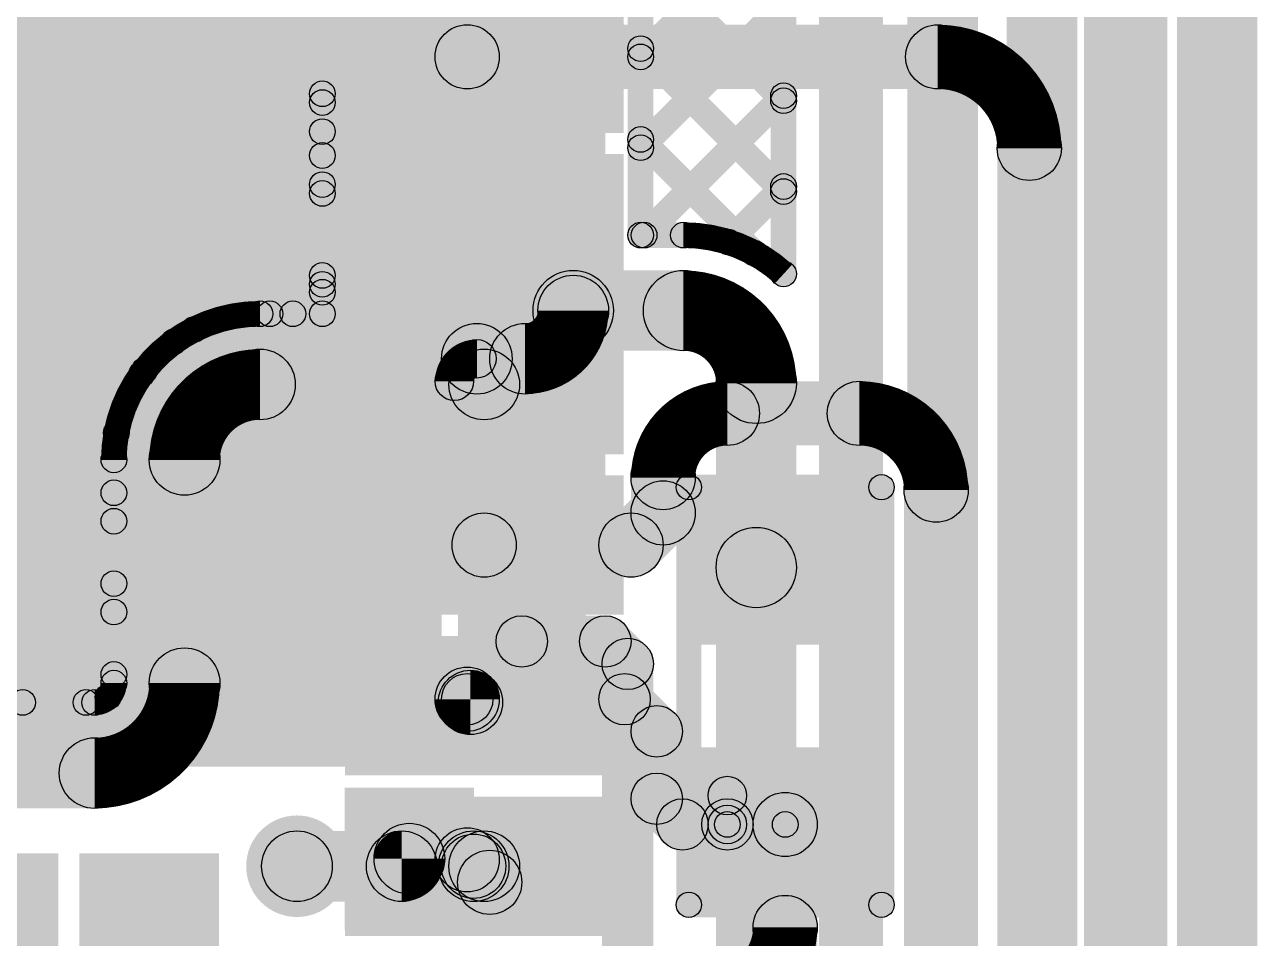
# Model space of a CAD drawing. Header units: millimetres. Extents: x -0.24 to 2.5, y 0 to 2.55.
# Drawn here: x 2.1042 to 2.488, y 1.5435 to 1.828 of the extents above; entities that cross this region are included whole.
import ezdxf

# ---------------------------------------------------------------- set-up
doc = ezdxf.new("R2010")
doc.units = ezdxf.units.MM
doc.header["$MEASUREMENT"] = 0
for name, color, linetype in [('BottomLayer', 5, 'Continuous'), ('BottomPaste', 16, 'Continuous'), ('BottomSolder', 6, 'Continuous'), ('TopLayer', 1, 'Continuous'), ('TopOverlay', 2, 'Continuous'), ('TopPaste', 8, 'Continuous'), ('TopSolder', 216, 'Continuous'), ('ViaHoleLayer', 16, 'Continuous')]:
    doc.layers.add(name, color=color, linetype=linetype)

# ---------------------------------------------------------------- blocks, each defined once
blk = doc.blocks.new('SOT_23_B_2')
at = {"layer": 'BottomLayer'}
for points in [[(-0.05354, 0.05748), (-0.02126, 0.05748), (-0.02126, 0.02126), (-0.05354, 0.02126)], [(0.02126, 0.05748), (0.05354, 0.05748), (0.05354, 0.02126), (0.02126, 0.02126)], [(-0.01614, -0.02126), (0.01614, -0.02126), (0.01614, -0.05748), (-0.01614, -0.05748)]]:
    blk.add_hatch(color=5, dxfattribs=at).paths.add_polyline_path(points)
at = {"layer": 'BottomPaste'}
for points in [[(-0.05354, 0.05748), (-0.02126, 0.05748), (-0.02126, 0.02126), (-0.05354, 0.02126)], [(0.02126, 0.05748), (0.05354, 0.05748), (0.05354, 0.02126), (0.02126, 0.02126)], [(-0.01614, -0.02126), (0.01614, -0.02126), (0.01614, -0.05748), (-0.01614, -0.05748)]]:
    blk.add_hatch(color=16, dxfattribs=at).paths.add_polyline_path(points)
at = {"layer": 'BottomSolder'}
for points in [[(-0.05754, 0.06148), (-0.01726, 0.06148), (-0.01726, 0.01726), (-0.05754, 0.01726)], [(0.01726, 0.06148), (0.05754, 0.06148), (0.05754, 0.01726), (0.01726, 0.01726)], [(-0.02014, -0.01726), (0.02014, -0.01726), (0.02014, -0.06148), (-0.02014, -0.06148)]]:
    blk.add_hatch(color=6, dxfattribs=at).paths.add_polyline_path(points)
blk = doc.blocks.new('C__0603_B_14')
at = {"layer": 'BottomLayer'}
for points in [[(-0.045, -0.0175), (-0.045, 0.0175), (-0.015, 0.0175), (-0.015, -0.0175)], [(0.015, -0.0175), (0.015, 0.0175), (0.045, 0.0175), (0.045, -0.0175)]]:
    blk.add_hatch(color=5, dxfattribs=at).paths.add_polyline_path(points)
at = {"layer": 'BottomPaste'}
for points in [[(-0.045, -0.0175), (-0.045, 0.0175), (-0.015, 0.0175), (-0.015, -0.0175)], [(0.015, -0.0175), (0.015, 0.0175), (0.045, 0.0175), (0.045, -0.0175)]]:
    blk.add_hatch(color=16, dxfattribs=at).paths.add_polyline_path(points)
at = {"layer": 'BottomSolder'}
for points in [[(-0.04736, -0.01986), (-0.04736, 0.01986), (-0.01264, 0.01986), (-0.01264, -0.01986)], [(0.01264, -0.01986), (0.01264, 0.01986), (0.04736, 0.01986), (0.04736, -0.01986)]]:
    blk.add_hatch(color=6, dxfattribs=at).paths.add_polyline_path(points)
blk = doc.blocks.new('SOT_23_B_64')
at = {"layer": 'BottomLayer'}
for points in [[(-0.05354, 0.05748), (-0.02126, 0.05748), (-0.02126, 0.02126), (-0.05354, 0.02126)], [(0.02126, 0.05748), (0.05354, 0.05748), (0.05354, 0.02126), (0.02126, 0.02126)], [(-0.01614, -0.02126), (0.01614, -0.02126), (0.01614, -0.05748), (-0.01614, -0.05748)]]:
    blk.add_hatch(color=5, dxfattribs=at).paths.add_polyline_path(points)
at = {"layer": 'BottomPaste'}
for points in [[(-0.05354, 0.05748), (-0.02126, 0.05748), (-0.02126, 0.02126), (-0.05354, 0.02126)], [(0.02126, 0.05748), (0.05354, 0.05748), (0.05354, 0.02126), (0.02126, 0.02126)], [(-0.01614, -0.02126), (0.01614, -0.02126), (0.01614, -0.05748), (-0.01614, -0.05748)]]:
    blk.add_hatch(color=16, dxfattribs=at).paths.add_polyline_path(points)
at = {"layer": 'BottomSolder'}
for points in [[(-0.05754, 0.06148), (-0.01726, 0.06148), (-0.01726, 0.01726), (-0.05754, 0.01726)], [(0.01726, 0.06148), (0.05754, 0.06148), (0.05754, 0.01726), (0.01726, 0.01726)], [(-0.02014, -0.01726), (0.02014, -0.01726), (0.02014, -0.06148), (-0.02014, -0.06148)]]:
    blk.add_hatch(color=6, dxfattribs=at).paths.add_polyline_path(points)
blk = doc.blocks.new('ESP32_WROOM_32__16MB__65')
at = {"layer": 'TopLayer'}
for points in [[(0.29528, -0.0376), (0.37402, -0.0376), (0.37402, -0.07303), (0.29528, -0.07303)], [(0.29528, -0.0876), (0.37402, -0.0876), (0.37402, -0.12303), (0.29528, -0.12303)], [(0.29528, -0.1376), (0.37402, -0.1376), (0.37402, -0.17303), (0.29528, -0.17303)], [(0.29528, -0.1876), (0.37402, -0.1876), (0.37402, -0.22303), (0.29528, -0.22303)], [(0.29528, -0.2376), (0.37402, -0.2376), (0.37402, -0.27303), (0.29528, -0.27303)], [(0.29528, -0.2876), (0.37402, -0.2876), (0.37402, -0.32303), (0.29528, -0.32303)], [(0.1626, -0.38406), (0.1626, -0.30531), (0.19803, -0.30531), (0.19803, -0.38406)], [(0.2126, -0.38406), (0.2126, -0.30531), (0.24803, -0.30531), (0.24803, -0.38406)]]:
    blk.add_hatch(color=1, dxfattribs=at).paths.add_polyline_path(points)
at = {"layer": 'TopPaste'}
for points in [[(0.29528, -0.0376), (0.37402, -0.0376), (0.37402, -0.07303), (0.29528, -0.07303)], [(0.29528, -0.0876), (0.37402, -0.0876), (0.37402, -0.12303), (0.29528, -0.12303)], [(0.29528, -0.1376), (0.37402, -0.1376), (0.37402, -0.17303), (0.29528, -0.17303)], [(0.29528, -0.1876), (0.37402, -0.1876), (0.37402, -0.22303), (0.29528, -0.22303)], [(0.29528, -0.2376), (0.37402, -0.2376), (0.37402, -0.27303), (0.29528, -0.27303)], [(0.29528, -0.2876), (0.37402, -0.2876), (0.37402, -0.32303), (0.29528, -0.32303)], [(0.1626, -0.38406), (0.1626, -0.30531), (0.19803, -0.30531), (0.19803, -0.38406)], [(0.2126, -0.38406), (0.2126, -0.30531), (0.24803, -0.30531), (0.24803, -0.38406)]]:
    blk.add_hatch(color=8, dxfattribs=at).paths.add_polyline_path(points)
at = {"layer": 'TopSolder'}
for points in [[(0.29128, -0.0336), (0.37802, -0.0336), (0.37802, -0.07703), (0.29128, -0.07703)], [(0.29128, -0.0836), (0.37802, -0.0836), (0.37802, -0.12703), (0.29128, -0.12703)], [(0.29128, -0.1336), (0.37802, -0.1336), (0.37802, -0.17703), (0.29128, -0.17703)], [(0.29128, -0.1836), (0.37802, -0.1836), (0.37802, -0.22703), (0.29128, -0.22703)], [(0.29128, -0.2336), (0.37802, -0.2336), (0.37802, -0.27703), (0.29128, -0.27703)], [(0.29128, -0.2836), (0.37802, -0.2836), (0.37802, -0.32703), (0.29128, -0.32703)], [(0.1586, -0.38806), (0.1586, -0.30131), (0.20203, -0.30131), (0.20203, -0.38806)], [(0.2086, -0.38806), (0.2086, -0.30131), (0.25203, -0.30131), (0.25203, -0.38806)]]:
    blk.add_hatch(color=216, dxfattribs=at).paths.add_polyline_path(points)
blk = doc.blocks.new('RES_0805_68')
at = {"layer": 'TopLayer'}
for points in [[(-0.06, 0.025), (-0.02, 0.025), (-0.02, -0.025), (-0.06, -0.025)], [(0.02, 0.025), (0.06, 0.025), (0.06, -0.025), (0.02, -0.025)]]:
    blk.add_hatch(color=1, dxfattribs=at).paths.add_polyline_path(points)
at = {"layer": 'TopOverlay'}
h = blk.add_hatch(color=2, dxfattribs=at)
edge = h.paths.add_edge_path()
edge.add_arc((-0.065, 0.03), 0.003937, 0, 360)
h = blk.add_hatch(color=2, dxfattribs=at)
edge = h.paths.add_edge_path()
edge.add_arc((-0.065, 0.03), 0.003937, 0, 360)
for points in [[(0.065, 0.033937), (0.065, 0.026063), (-0.065, 0.026063), (-0.065, 0.033937)], [(-0.061063, -0.03), (-0.068937, -0.03), (-0.068937, 0.03), (-0.061063, 0.03)], [(0.068937, -0.03), (0.061063, -0.03), (0.061063, 0.03), (0.068937, 0.03)], [(0.065, -0.026063), (0.065, -0.033937), (-0.065, -0.033937), (-0.065, -0.026063)]]:
    blk.add_hatch(color=2, dxfattribs=at).paths.add_polyline_path(points)
h = blk.add_hatch(color=2, dxfattribs=at)
edge = h.paths.add_edge_path()
edge.add_arc((0.065, 0.03), 0.003937, 0, 360)
h = blk.add_hatch(color=2, dxfattribs=at)
edge = h.paths.add_edge_path()
edge.add_arc((0.065, 0.03), 0.003937, 0, 360)
h = blk.add_hatch(color=2, dxfattribs=at)
edge = h.paths.add_edge_path()
edge.add_arc((-0.065, -0.03), 0.003937, 0, 360)
h = blk.add_hatch(color=2, dxfattribs=at)
edge = h.paths.add_edge_path()
edge.add_arc((-0.065, -0.03), 0.003937, 0, 360)
h = blk.add_hatch(color=2, dxfattribs=at)
edge = h.paths.add_edge_path()
edge.add_arc((0.065, -0.03), 0.003937, 0, 360)
h = blk.add_hatch(color=2, dxfattribs=at)
edge = h.paths.add_edge_path()
edge.add_arc((0.065, -0.03), 0.003937, 0, 360)
at = {"layer": 'TopPaste'}
for points in [[(-0.06, 0.025), (-0.02, 0.025), (-0.02, -0.025), (-0.06, -0.025)], [(0.02, 0.025), (0.06, 0.025), (0.06, -0.025), (0.02, -0.025)]]:
    blk.add_hatch(color=8, dxfattribs=at).paths.add_polyline_path(points)
at = {"layer": 'TopSolder'}
for points in [[(-0.064, 0.029), (-0.016, 0.029), (-0.016, -0.029), (-0.064, -0.029)], [(0.016, 0.029), (0.064, 0.029), (0.064, -0.029), (0.016, -0.029)]]:
    blk.add_hatch(color=216, dxfattribs=at).paths.add_polyline_path(points)
at = {"layer": 'TopOverlay'}
for centre in [(-0.065, 0.03), (-0.065, 0.03), (0.065, 0.03), (0.065, 0.03), (-0.065, -0.03), (-0.065, -0.03), (0.065, -0.03), (0.065, -0.03)]:
    blk.add_circle(centre, 0.003937, dxfattribs=at)
blk = doc.blocks.new('RES_0805_B_69')
at = {"layer": 'BottomLayer'}
for points in [[(-0.06, 0.025), (-0.02, 0.025), (-0.02, -0.025), (-0.06, -0.025)], [(0.02, 0.025), (0.06, 0.025), (0.06, -0.025), (0.02, -0.025)]]:
    blk.add_hatch(color=5, dxfattribs=at).paths.add_polyline_path(points)
at = {"layer": 'BottomPaste'}
for points in [[(-0.06, 0.025), (-0.02, 0.025), (-0.02, -0.025), (-0.06, -0.025)], [(0.02, 0.025), (0.06, 0.025), (0.06, -0.025), (0.02, -0.025)]]:
    blk.add_hatch(color=16, dxfattribs=at).paths.add_polyline_path(points)
at = {"layer": 'BottomSolder'}
for points in [[(-0.064, 0.029), (-0.016, 0.029), (-0.016, -0.029), (-0.064, -0.029)], [(0.016, 0.029), (0.064, 0.029), (0.064, -0.029), (0.016, -0.029)]]:
    blk.add_hatch(color=6, dxfattribs=at).paths.add_polyline_path(points)

msp = doc.modelspace()

# ---------------------------------------------------------------- hatches: boundary and pattern name
at = {"layer": 'BottomLayer'}
for points in [[(2.488, 0.483), (2.468, 0.483), (2.468, 2.146), (2.488, 2.146)], [(2.46, 0.572), (2.44, 0.572), (2.44, 2.08305), (2.46, 2.08305)], [(2.3, 1.7625), (2.292, 1.7625), (2.292, 2.074), (2.3, 2.074)], [(2.1, 1.66), (2.285, 1.66), (2.285, 2.063), (2.1, 2.063)], [(2.401, 1.20542), (2.379, 1.20542), (2.379, 2.018), (2.401, 2.018)], [(2.3715, 1.23222), (2.3515, 1.23222), (2.3515, 2.00576), (2.3715, 2.00576)], [(2.3445, 1.7504), (2.3365, 1.7504), (2.3365, 2.00247), (2.3445, 2.00247)], [(2.432, 0.5826), (2.41, 0.5826), (2.41, 1.967), (2.432, 1.967)], [(2.29883, 1.81515), (2.29317, 1.82081), (2.33767, 1.86531), (2.34333, 1.85965)], [(2.29317, 1.84601), (2.29883, 1.85167), (2.34333, 1.80717), (2.33767, 1.80151)], [(2.29883, 1.78687), (2.29317, 1.79253), (2.33767, 1.83703), (2.34333, 1.83137)], [(2.29317, 1.81773), (2.29883, 1.82339), (2.34333, 1.77889), (2.33767, 1.77323)], [(2.29991, 1.75967), (2.29426, 1.76533), (2.33767, 1.80874), (2.34333, 1.80309)], [(2.29317, 1.78944), (2.29883, 1.7951), (2.33419, 1.75974), (2.32854, 1.75408)], [(2.32606, 1.75753), (2.3204, 1.76319), (2.33767, 1.78046), (2.34333, 1.7748)], [(2.296, 1.7585), (2.296, 1.7665), (2.30934, 1.7665), (2.30934, 1.7585)], [(2.275, 1.7265), (2.275, 1.7515), (2.30934, 1.7515), (2.30934, 1.7265)], [(2.245, 1.713), (2.245, 1.735), (2.26, 1.735), (2.26, 1.713)], [(2.3445, 1.659), (2.3195, 1.659), (2.3195, 1.71634), (2.3445, 1.71634)], [(2.1, 1.597), (2.234, 1.597), (2.234, 1.661), (2.1, 1.661)], [(2.3445, 1.42772), (2.3195, 1.42772), (2.3195, 1.659), (2.3445, 1.659)], [(2.259, 1.628), (2.259, 1.644), (2.285, 1.644), (2.285, 1.628)], [(2.27934, 1.63034), (2.29066, 1.64166), (2.29766, 1.63466), (2.28634, 1.62334)], [(2.3, 1.525), (2.284, 1.525), (2.284, 1.629), (2.3, 1.629)], [(2.189, 1.555), (2.189, 1.577), (2.22163, 1.577), (2.22163, 1.555)]]:
    msp.add_hatch(color=5, dxfattribs=at).paths.add_polyline_path(points)
h = msp.add_hatch(color=5, dxfattribs=at)
edge = h.paths.add_edge_path()
edge.add_arc((2.296, 1.82056), 0.004, 0, 360)
h = msp.add_hatch(color=5, dxfattribs=at)
edge = h.paths.add_edge_path()
edge.add_arc((2.296, 1.81798), 0.004, 0, 360)
h = msp.add_hatch(color=5, dxfattribs=at)
edge = h.paths.add_edge_path()
edge.add_arc((2.3405, 1.80591), 0.004, 0, 360)
h = msp.add_hatch(color=5, dxfattribs=at)
edge = h.paths.add_edge_path()
edge.add_arc((2.3405, 1.80434), 0.004, 0, 360)
h = msp.add_hatch(color=5, dxfattribs=at)
edge = h.paths.add_edge_path()
edge.add_arc((2.296, 1.79227), 0.004, 0, 360)
h = msp.add_hatch(color=5, dxfattribs=at)
edge = h.paths.add_edge_path()
edge.add_arc((2.296, 1.7897), 0.004, 0, 360)
h = msp.add_hatch(color=5, dxfattribs=at)
edge = h.paths.add_edge_path()
edge.add_arc((2.3405, 1.77763), 0.004, 0, 360)
h = msp.add_hatch(color=5, dxfattribs=at)
edge = h.paths.add_edge_path()
edge.add_arc((2.3405, 1.77606), 0.004, 0, 360)
h = msp.add_hatch(color=5, dxfattribs=at)
edge = h.paths.add_edge_path()
edge.add_arc((2.296, 1.7625), 0.004, 0, 360)
h = msp.add_hatch(color=5, dxfattribs=at)
edge = h.paths.add_edge_path()
edge.add_arc((2.296, 1.7625), 0.004, 0, 360)
h = msp.add_hatch(color=5, dxfattribs=at)
edge = h.paths.add_edge_path()
edge.add_arc((2.29709, 1.7625), 0.004, 0, 360)
h = msp.add_hatch(color=5, dxfattribs=at)
edge = h.paths.add_edge_path()
edge.add_arc((2.30934, 1.7625), 0.004, 0, 360)
h = msp.add_hatch(color=5, dxfattribs=at)
edge = h.paths.add_edge_path()
edge.add_arc((2.30934, 1.7625), 0.004, 0, 360)
h = msp.add_hatch(color=5, dxfattribs=at)
edge = h.paths.add_edge_path()
edge.add_arc((2.32323, 1.76036), 0.004, 0, 360)
h = msp.add_hatch(color=5, dxfattribs=at)
edge = h.paths.add_edge_path()
edge.add_arc((2.33136, 1.75691), 0.004, 0, 360)
h = msp.add_hatch(color=5, dxfattribs=at)
edge = h.paths.add_edge_path()
edge.add_arc((2.3405, 1.7504), 0.004, 0, 360)
h = msp.add_hatch(color=5, dxfattribs=at)
edge = h.paths.add_edge_path()
edge.add_arc((2.3405, 1.7504), 0.004, 0, 360)
h = msp.add_hatch(color=5, dxfattribs=at)
edge = h.paths.add_edge_path()
edge.add_arc((2.275, 1.739), 0.0125, 0, 360)
h = msp.add_hatch(color=5, dxfattribs=at)
edge = h.paths.add_edge_path()
edge.add_arc((2.30934, 1.739), 0.0125, 0, 360)
h = msp.add_hatch(color=5, dxfattribs=at)
edge = h.paths.add_edge_path()
edge.add_arc((2.30934, 1.739), 0.0125, 0, 360)
h = msp.add_hatch(color=5, dxfattribs=at)
edge = h.paths.add_edge_path()
edge.add_arc((2.275, 1.739), 0.011, 0, 360)
h = msp.add_hatch(color=5, dxfattribs=at)
edge = h.paths.add_edge_path()
edge.add_arc((2.245, 1.724), 0.011, 0, 360)
h = msp.add_hatch(color=5, dxfattribs=at)
edge = h.paths.add_edge_path()
edge.add_arc((2.26, 1.724), 0.011, 0, 360)
h = msp.add_hatch(color=5, dxfattribs=at)
edge = h.paths.add_edge_path()
edge.add_arc((2.26, 1.724), 0.011, 0, 360)
h = msp.add_hatch(color=5, dxfattribs=at)
edge = h.paths.add_edge_path()
edge.add_arc((2.245, 1.724), 0.006, 0, 360)
h = msp.add_hatch(color=5, dxfattribs=at)
edge = h.paths.add_edge_path()
edge.add_arc((2.332, 1.71634), 0.0125, 0, 360)
h = msp.add_hatch(color=5, dxfattribs=at)
edge = h.paths.add_edge_path()
edge.add_arc((2.332, 1.71634), 0.0125, 0, 360)
h = msp.add_hatch(color=5, dxfattribs=at)
edge = h.paths.add_edge_path()
edge.add_arc((2.238, 1.717), 0.006, 0, 360)
h = msp.add_hatch(color=5, dxfattribs=at)
edge = h.paths.add_edge_path()
edge.add_arc((2.332, 1.659), 0.0125, 0, 360)
h = msp.add_hatch(color=5, dxfattribs=at)
edge = h.paths.add_edge_path()
edge.add_arc((2.332, 1.659), 0.0125, 0, 360)
h = msp.add_hatch(color=5, dxfattribs=at)
edge = h.paths.add_edge_path()
edge.add_arc((2.332, 1.659), 0.01181, 0, 360)
h = msp.add_hatch(color=5, dxfattribs=at)
edge = h.paths.add_edge_path()
edge.add_arc((2.259, 1.636), 0.008, 0, 360)
h = msp.add_hatch(color=5, dxfattribs=at)
edge = h.paths.add_edge_path()
edge.add_arc((2.285, 1.636), 0.008, 0, 360)
h = msp.add_hatch(color=5, dxfattribs=at)
edge = h.paths.add_edge_path()
edge.add_arc((2.285, 1.636), 0.008, 0, 360)
h = msp.add_hatch(color=5, dxfattribs=at)
edge = h.paths.add_edge_path()
edge.add_arc((2.292, 1.629), 0.008, 0, 360)
h = msp.add_hatch(color=5, dxfattribs=at)
edge = h.paths.add_edge_path()
edge.add_arc((2.292, 1.629), 0.008, 0, 360)
h = msp.add_hatch(color=5, dxfattribs=at)
edge = h.paths.add_edge_path()
edge.add_arc((2.189, 1.566), 0.01181, 0, 360)
h = msp.add_hatch(color=5, dxfattribs=at)
edge = h.paths.add_edge_path()
edge.add_arc((2.224, 1.56837), 0.011, 0, 360)
h = msp.add_hatch(color=5, dxfattribs=at)
edge = h.paths.add_edge_path()
edge.add_arc((2.189, 1.566), 0.011, 0, 360)
h = msp.add_hatch(color=5, dxfattribs=at)
edge = h.paths.add_edge_path()
edge.add_arc((2.22163, 1.566), 0.011, 0, 360)
h = msp.add_hatch(color=5, dxfattribs=at)
edge = h.paths.add_edge_path()
edge.add_arc((2.22163, 1.566), 0.011, 0, 360)
at = {"layer": 'BottomSolder'}
h = msp.add_hatch(color=6, dxfattribs=at)
edge = h.paths.add_edge_path()
edge.add_arc((2.332, 1.659), 0.01581, 0, 360)
h = msp.add_hatch(color=6, dxfattribs=at)
edge = h.paths.add_edge_path()
edge.add_arc((2.189, 1.566), 0.01581, 0, 360)
at = {"layer": 'TopLayer'}
for points in [[(1.67345, 2.21117), (1.67911, 2.21683), (2.15993, 1.73601), (2.15428, 1.73035)], [(1.70174, 2.21117), (1.7074, 2.21683), (2.1834, 1.74083), (2.17774, 1.73517)], [(1.73002, 2.21117), (1.73568, 2.21683), (2.19975, 1.75276), (2.19409, 1.7471)], [(1.75831, 2.21117), (1.76396, 2.21683), (2.19975, 1.78104), (2.19409, 1.77539)], [(1.78659, 2.21117), (1.79225, 2.21683), (2.19975, 1.80933), (2.19409, 1.80367)], [(1.69217, 2.16417), (1.69783, 2.16983), (2.1444, 1.72326), (2.13874, 1.7176)], [(2.483, 0.52527), (2.463, 0.52527), (2.463, 2.14068), (2.483, 2.14068)], [(1.73398, 2.09407), (1.73964, 2.09973), (2.13561, 1.70376), (2.12996, 1.6981)], [(1.73217, 2.0676), (1.73783, 2.07326), (2.13483, 1.67626), (2.12917, 1.6706)], [(1.73217, 2.03932), (1.73783, 2.04497), (2.13483, 1.64797), (2.12917, 1.64232)], [(1.73217, 2.01103), (1.73783, 2.01669), (2.133, 1.62152), (2.12734, 1.61586)], [(1.73217, 1.98275), (1.73783, 1.98841), (2.10641, 1.61983), (2.10075, 1.61417)], [(1.85985, 1.57417), (1.8542, 1.57983), (2.21448, 1.94011), (2.22014, 1.93445)], [(1.88814, 1.57417), (1.88248, 1.57983), (2.19409, 1.89144), (2.19975, 1.88578)], [(1.95502, 1.61276), (1.94936, 1.61842), (2.19409, 1.86315), (2.19975, 1.8575)], [(2.454, 0.556), (2.434, 0.556), (2.434, 1.842), (2.454, 1.842)], [(1.98471, 1.61417), (1.97905, 1.61983), (2.19409, 1.83487), (2.19975, 1.82921)], [(2.20092, 1.79472), (2.19292, 1.79472), (2.19292, 1.83728), (2.20092, 1.83728)], [(2.242, 1.808), (2.242, 1.828), (2.38851, 1.828), (2.38851, 1.808)], [(2.01299, 1.61417), (2.00734, 1.61983), (2.19409, 1.80659), (2.19975, 1.80093)], [(2.20092, 1.78728), (2.19292, 1.78728), (2.19292, 1.79472), (2.20092, 1.79472)], [(2.20092, 1.78728), (2.19292, 1.78728), (2.19292, 1.79472), (2.20092, 1.79472)], [(2.427, 0.73218), (2.407, 0.73218), (2.407, 1.78951), (2.427, 1.78951)], [(2.20092, 1.74472), (2.19292, 1.74472), (2.19292, 1.78728), (2.20092, 1.78728)], [(2.15362, 1.72652), (2.14797, 1.73218), (2.19409, 1.7783), (2.19975, 1.77264)], [(2.19056, 1.73517), (2.1849, 1.74083), (2.19409, 1.75002), (2.19975, 1.74436)], [(2.20092, 1.738), (2.19292, 1.738), (2.19292, 1.74472), (2.20092, 1.74472)], [(2.20092, 1.738), (2.19292, 1.738), (2.19292, 1.74472), (2.20092, 1.74472)], [(2.17748, 1.734), (2.17748, 1.742), (2.19692, 1.742), (2.19692, 1.734)], [(2.17748, 1.705), (2.17748, 1.727), (2.24729, 1.727), (2.24729, 1.705)], [(2.04128, 1.61417), (2.03562, 1.61983), (2.13782, 1.72203), (2.14348, 1.71638)], [(2.323, 1.697), (2.323, 1.717), (2.3641, 1.717), (2.3641, 1.697)], [(2.136, 1.623), (2.128, 1.623), (2.128, 1.69252), (2.136, 1.69252)], [(2.165, 1.623), (2.143, 1.623), (2.143, 1.69252), (2.165, 1.69252)], [(2.06956, 1.61417), (2.0639, 1.61983), (2.12917, 1.6851), (2.13483, 1.67944)], [(2.313, 1.676), (2.293, 1.676), (2.293, 1.687), (2.313, 1.687)], [(2.30007, 1.65893), (2.28593, 1.67307), (2.29593, 1.68307), (2.31007, 1.66893)], [(2.398, 0.769), (2.378, 0.769), (2.378, 1.6831), (2.398, 1.6831)], [(2.24729, 1.656), (2.24729, 1.676), (2.293, 1.676), (2.293, 1.656)], [(2.09785, 1.61417), (2.09219, 1.61983), (2.12917, 1.65681), (2.13483, 1.65115)], [(2.12613, 1.61417), (2.12047, 1.61983), (2.12917, 1.62853), (2.13483, 1.62287)], [(2.242, 1.61), (2.242, 1.626), (2.291, 1.626), (2.291, 1.61)], [(2.28534, 1.61234), (2.29666, 1.62366), (2.30666, 1.61366), (2.29534, 1.60234)], [(1.96803, 1.613), (1.96803, 1.621), (2.126, 1.621), (2.126, 1.613)], [(1.962, 1.584), (1.962, 1.606), (2.126, 1.606), (2.126, 1.584)], [(2.309, 1.587), (2.293, 1.587), (2.293, 1.608), (2.309, 1.608)], [(2.29534, 1.58134), (2.30666, 1.59266), (2.31466, 1.58466), (2.30334, 1.57334)], [(2.309, 1.571), (2.309, 1.587), (2.323, 1.587), (2.323, 1.571)], [(2.329, 1.579), (2.317, 1.579), (2.317, 1.588), (2.329, 1.588)], [(2.323, 1.575), (2.323, 1.583), (2.341, 1.583), (2.341, 1.575)], [(2.351, 1.54694), (2.331, 1.54694), (2.331, 1.579), (2.351, 1.579)], [(2.189, 1.555), (2.189, 1.577), (2.244, 1.577), (2.244, 1.555)], [(2.23493, 1.56093), (2.24907, 1.57507), (2.25107, 1.57307), (2.23693, 1.55893)], [(2.244, 1.555), (2.244, 1.577), (2.24729, 1.577), (2.24729, 1.555)], [(2.23693, 1.55893), (2.25107, 1.57307), (2.25607, 1.56807), (2.24193, 1.55393)], [(2.351, 1.479), (2.331, 1.479), (2.331, 1.54694), (2.351, 1.54694)]]:
    msp.add_hatch(color=1, dxfattribs=at).paths.add_polyline_path(points)
h = msp.add_hatch(color=1, dxfattribs=at)
edge = h.paths.add_edge_path()
edge.add_arc((2.242, 1.818), 0.01, 0, 360)
h = msp.add_hatch(color=1, dxfattribs=at)
edge = h.paths.add_edge_path()
edge.add_arc((2.38851, 1.818), 0.01, 0, 360)
h = msp.add_hatch(color=1, dxfattribs=at)
edge = h.paths.add_edge_path()
edge.add_arc((2.38851, 1.818), 0.01, 0, 360)
h = msp.add_hatch(color=1, dxfattribs=at)
edge = h.paths.add_edge_path()
edge.add_arc((2.19692, 1.8065), 0.004, 0, 360)
h = msp.add_hatch(color=1, dxfattribs=at)
edge = h.paths.add_edge_path()
edge.add_arc((2.19692, 1.80376), 0.004, 0, 360)
h = msp.add_hatch(color=1, dxfattribs=at)
edge = h.paths.add_edge_path()
edge.add_arc((2.19692, 1.79472), 0.004, 0, 360)
h = msp.add_hatch(color=1, dxfattribs=at)
edge = h.paths.add_edge_path()
edge.add_arc((2.19692, 1.79472), 0.004, 0, 360)
h = msp.add_hatch(color=1, dxfattribs=at)
edge = h.paths.add_edge_path()
edge.add_arc((2.19692, 1.79472), 0.004, 0, 360)
h = msp.add_hatch(color=1, dxfattribs=at)
edge = h.paths.add_edge_path()
edge.add_arc((2.417, 1.78951), 0.01, 0, 360)
h = msp.add_hatch(color=1, dxfattribs=at)
edge = h.paths.add_edge_path()
edge.add_arc((2.417, 1.78951), 0.01, 0, 360)
h = msp.add_hatch(color=1, dxfattribs=at)
edge = h.paths.add_edge_path()
edge.add_arc((2.19692, 1.78728), 0.004, 0, 360)
h = msp.add_hatch(color=1, dxfattribs=at)
edge = h.paths.add_edge_path()
edge.add_arc((2.19692, 1.78728), 0.004, 0, 360)
h = msp.add_hatch(color=1, dxfattribs=at)
edge = h.paths.add_edge_path()
edge.add_arc((2.19692, 1.78728), 0.004, 0, 360)
h = msp.add_hatch(color=1, dxfattribs=at)
edge = h.paths.add_edge_path()
edge.add_arc((2.19692, 1.77821), 0.004, 0, 360)
h = msp.add_hatch(color=1, dxfattribs=at)
edge = h.paths.add_edge_path()
edge.add_arc((2.19692, 1.77547), 0.004, 0, 360)
h = msp.add_hatch(color=1, dxfattribs=at)
edge = h.paths.add_edge_path()
edge.add_arc((2.19692, 1.74993), 0.004, 0, 360)
h = msp.add_hatch(color=1, dxfattribs=at)
edge = h.paths.add_edge_path()
edge.add_arc((2.19692, 1.74719), 0.004, 0, 360)
h = msp.add_hatch(color=1, dxfattribs=at)
edge = h.paths.add_edge_path()
edge.add_arc((2.19692, 1.74472), 0.004, 0, 360)
h = msp.add_hatch(color=1, dxfattribs=at)
edge = h.paths.add_edge_path()
edge.add_arc((2.19692, 1.74472), 0.004, 0, 360)
h = msp.add_hatch(color=1, dxfattribs=at)
edge = h.paths.add_edge_path()
edge.add_arc((2.19692, 1.74472), 0.004, 0, 360)
h = msp.add_hatch(color=1, dxfattribs=at)
edge = h.paths.add_edge_path()
edge.add_arc((2.17748, 1.738), 0.004, 0, 360)
h = msp.add_hatch(color=1, dxfattribs=at)
edge = h.paths.add_edge_path()
edge.add_arc((2.17748, 1.738), 0.004, 0, 360)
h = msp.add_hatch(color=1, dxfattribs=at)
edge = h.paths.add_edge_path()
edge.add_arc((2.18057, 1.738), 0.004, 0, 360)
h = msp.add_hatch(color=1, dxfattribs=at)
edge = h.paths.add_edge_path()
edge.add_arc((2.18773, 1.738), 0.004, 0, 360)
h = msp.add_hatch(color=1, dxfattribs=at)
edge = h.paths.add_edge_path()
edge.add_arc((2.19692, 1.738), 0.004, 0, 360)
h = msp.add_hatch(color=1, dxfattribs=at)
edge = h.paths.add_edge_path()
edge.add_arc((2.19692, 1.738), 0.004, 0, 360)
h = msp.add_hatch(color=1, dxfattribs=at)
edge = h.paths.add_edge_path()
edge.add_arc((2.19692, 1.738), 0.004, 0, 360)
h = msp.add_hatch(color=1, dxfattribs=at)
edge = h.paths.add_edge_path()
edge.add_arc((2.1571, 1.73318), 0.004, 0, 360)
h = msp.add_hatch(color=1, dxfattribs=at)
edge = h.paths.add_edge_path()
edge.add_arc((2.15079, 1.72935), 0.004, 0, 360)
h = msp.add_hatch(color=1, dxfattribs=at)
edge = h.paths.add_edge_path()
edge.add_arc((2.14065, 1.71921), 0.004, 0, 360)
h = msp.add_hatch(color=1, dxfattribs=at)
edge = h.paths.add_edge_path()
edge.add_arc((2.14157, 1.72043), 0.004, 0, 360)
h = msp.add_hatch(color=1, dxfattribs=at)
edge = h.paths.add_edge_path()
edge.add_arc((2.17748, 1.716), 0.011, 0, 360)
h = msp.add_hatch(color=1, dxfattribs=at)
edge = h.paths.add_edge_path()
edge.add_arc((2.17748, 1.716), 0.011, 0, 360)
h = msp.add_hatch(color=1, dxfattribs=at)
edge = h.paths.add_edge_path()
edge.add_arc((2.24729, 1.716), 0.011, 0, 360)
h = msp.add_hatch(color=1, dxfattribs=at)
edge = h.paths.add_edge_path()
edge.add_arc((2.323, 1.707), 0.01, 0, 360)
h = msp.add_hatch(color=1, dxfattribs=at)
edge = h.paths.add_edge_path()
edge.add_arc((2.323, 1.707), 0.01, 0, 360)
h = msp.add_hatch(color=1, dxfattribs=at)
edge = h.paths.add_edge_path()
edge.add_arc((2.3641, 1.707), 0.01, 0, 360)
h = msp.add_hatch(color=1, dxfattribs=at)
edge = h.paths.add_edge_path()
edge.add_arc((2.3641, 1.707), 0.01, 0, 360)
h = msp.add_hatch(color=1, dxfattribs=at)
edge = h.paths.add_edge_path()
edge.add_arc((2.13278, 1.70093), 0.004, 0, 360)
h = msp.add_hatch(color=1, dxfattribs=at)
edge = h.paths.add_edge_path()
edge.add_arc((2.154, 1.69252), 0.011, 0, 360)
h = msp.add_hatch(color=1, dxfattribs=at)
edge = h.paths.add_edge_path()
edge.add_arc((2.154, 1.69252), 0.011, 0, 360)
h = msp.add_hatch(color=1, dxfattribs=at)
edge = h.paths.add_edge_path()
edge.add_arc((2.132, 1.69252), 0.004, 0, 360)
h = msp.add_hatch(color=1, dxfattribs=at)
edge = h.paths.add_edge_path()
edge.add_arc((2.132, 1.69252), 0.004, 0, 360)
h = msp.add_hatch(color=1, dxfattribs=at)
edge = h.paths.add_edge_path()
edge.add_arc((2.303, 1.687), 0.01, 0, 360)
h = msp.add_hatch(color=1, dxfattribs=at)
edge = h.paths.add_edge_path()
edge.add_arc((2.303, 1.687), 0.01, 0, 360)
h = msp.add_hatch(color=1, dxfattribs=at)
edge = h.paths.add_edge_path()
edge.add_arc((2.388, 1.6831), 0.01, 0, 360)
h = msp.add_hatch(color=1, dxfattribs=at)
edge = h.paths.add_edge_path()
edge.add_arc((2.388, 1.6831), 0.01, 0, 360)
h = msp.add_hatch(color=1, dxfattribs=at)
edge = h.paths.add_edge_path()
edge.add_arc((2.132, 1.68227), 0.004, 0, 360)
h = msp.add_hatch(color=1, dxfattribs=at)
edge = h.paths.add_edge_path()
edge.add_arc((2.303, 1.676), 0.01, 0, 360)
h = msp.add_hatch(color=1, dxfattribs=at)
edge = h.paths.add_edge_path()
edge.add_arc((2.303, 1.676), 0.01, 0, 360)
h = msp.add_hatch(color=1, dxfattribs=at)
edge = h.paths.add_edge_path()
edge.add_arc((2.132, 1.67343), 0.004, 0, 360)
h = msp.add_hatch(color=1, dxfattribs=at)
edge = h.paths.add_edge_path()
edge.add_arc((2.24729, 1.666), 0.01, 0, 360)
h = msp.add_hatch(color=1, dxfattribs=at)
edge = h.paths.add_edge_path()
edge.add_arc((2.293, 1.666), 0.01, 0, 360)
h = msp.add_hatch(color=1, dxfattribs=at)
edge = h.paths.add_edge_path()
edge.add_arc((2.293, 1.666), 0.01, 0, 360)
h = msp.add_hatch(color=1, dxfattribs=at)
edge = h.paths.add_edge_path()
edge.add_arc((2.332, 1.659), 0.01181, 0, 360)
h = msp.add_hatch(color=1, dxfattribs=at)
edge = h.paths.add_edge_path()
edge.add_arc((2.132, 1.65398), 0.004, 0, 360)
h = msp.add_hatch(color=1, dxfattribs=at)
edge = h.paths.add_edge_path()
edge.add_arc((2.132, 1.64515), 0.004, 0, 360)
h = msp.add_hatch(color=1, dxfattribs=at)
edge = h.paths.add_edge_path()
edge.add_arc((2.154, 1.623), 0.011, 0, 360)
h = msp.add_hatch(color=1, dxfattribs=at)
edge = h.paths.add_edge_path()
edge.add_arc((2.154, 1.623), 0.011, 0, 360)
h = msp.add_hatch(color=1, dxfattribs=at)
edge = h.paths.add_edge_path()
edge.add_arc((2.132, 1.6257), 0.004, 0, 360)
h = msp.add_hatch(color=1, dxfattribs=at)
edge = h.paths.add_edge_path()
edge.add_arc((2.242, 1.618), 0.01, 0, 360)
h = msp.add_hatch(color=1, dxfattribs=at)
edge = h.paths.add_edge_path()
edge.add_arc((2.132, 1.623), 0.004, 0, 360)
h = msp.add_hatch(color=1, dxfattribs=at)
edge = h.paths.add_edge_path()
edge.add_arc((2.132, 1.623), 0.004, 0, 360)
h = msp.add_hatch(color=1, dxfattribs=at)
edge = h.paths.add_edge_path()
edge.add_arc((2.243, 1.617), 0.01, 0, 360)
h = msp.add_hatch(color=1, dxfattribs=at)
edge = h.paths.add_edge_path()
edge.add_arc((2.242, 1.618), 0.008, 0, 360)
h = msp.add_hatch(color=1, dxfattribs=at)
edge = h.paths.add_edge_path()
edge.add_arc((2.291, 1.618), 0.008, 0, 360)
h = msp.add_hatch(color=1, dxfattribs=at)
edge = h.paths.add_edge_path()
edge.add_arc((2.291, 1.618), 0.008, 0, 360)
h = msp.add_hatch(color=1, dxfattribs=at)
edge = h.paths.add_edge_path()
edge.add_arc((2.10358, 1.617), 0.004, 0, 360)
h = msp.add_hatch(color=1, dxfattribs=at)
edge = h.paths.add_edge_path()
edge.add_arc((2.1233, 1.617), 0.004, 0, 360)
h = msp.add_hatch(color=1, dxfattribs=at)
edge = h.paths.add_edge_path()
edge.add_arc((2.126, 1.617), 0.004, 0, 360)
h = msp.add_hatch(color=1, dxfattribs=at)
edge = h.paths.add_edge_path()
edge.add_arc((2.126, 1.617), 0.004, 0, 360)
h = msp.add_hatch(color=1, dxfattribs=at)
edge = h.paths.add_edge_path()
edge.add_arc((2.13017, 1.61869), 0.004, 0, 360)
h = msp.add_hatch(color=1, dxfattribs=at)
edge = h.paths.add_edge_path()
edge.add_arc((2.301, 1.608), 0.008, 0, 360)
h = msp.add_hatch(color=1, dxfattribs=at)
edge = h.paths.add_edge_path()
edge.add_arc((2.301, 1.608), 0.008, 0, 360)
h = msp.add_hatch(color=1, dxfattribs=at)
edge = h.paths.add_edge_path()
edge.add_arc((2.126, 1.595), 0.011, 0, 360)
h = msp.add_hatch(color=1, dxfattribs=at)
edge = h.paths.add_edge_path()
edge.add_arc((2.126, 1.595), 0.011, 0, 360)
h = msp.add_hatch(color=1, dxfattribs=at)
edge = h.paths.add_edge_path()
edge.add_arc((2.301, 1.587), 0.008, 0, 360)
h = msp.add_hatch(color=1, dxfattribs=at)
edge = h.paths.add_edge_path()
edge.add_arc((2.301, 1.587), 0.008, 0, 360)
h = msp.add_hatch(color=1, dxfattribs=at)
edge = h.paths.add_edge_path()
edge.add_arc((2.323, 1.588), 0.006, 0, 360)
h = msp.add_hatch(color=1, dxfattribs=at)
edge = h.paths.add_edge_path()
edge.add_arc((2.341, 1.579), 0.01, 0, 360)
h = msp.add_hatch(color=1, dxfattribs=at)
edge = h.paths.add_edge_path()
edge.add_arc((2.309, 1.579), 0.008, 0, 360)
h = msp.add_hatch(color=1, dxfattribs=at)
edge = h.paths.add_edge_path()
edge.add_arc((2.309, 1.579), 0.008, 0, 360)
h = msp.add_hatch(color=1, dxfattribs=at)
edge = h.paths.add_edge_path()
edge.add_arc((2.323, 1.579), 0.008, 0, 360)
h = msp.add_hatch(color=1, dxfattribs=at)
edge = h.paths.add_edge_path()
edge.add_arc((2.323, 1.579), 0.006, 0, 360)
h = msp.add_hatch(color=1, dxfattribs=at)
edge = h.paths.add_edge_path()
edge.add_arc((2.323, 1.579), 0.004, 0, 360)
h = msp.add_hatch(color=1, dxfattribs=at)
edge = h.paths.add_edge_path()
edge.add_arc((2.341, 1.579), 0.004, 0, 360)
h = msp.add_hatch(color=1, dxfattribs=at)
edge = h.paths.add_edge_path()
edge.add_arc((2.189, 1.566), 0.01181, 0, 360)
h = msp.add_hatch(color=1, dxfattribs=at)
edge = h.paths.add_edge_path()
edge.add_arc((2.242, 1.568), 0.01, 0, 360)
h = msp.add_hatch(color=1, dxfattribs=at)
edge = h.paths.add_edge_path()
edge.add_arc((2.189, 1.566), 0.011, 0, 360)
h = msp.add_hatch(color=1, dxfattribs=at)
edge = h.paths.add_edge_path()
edge.add_arc((2.244, 1.566), 0.011, 0, 360)
h = msp.add_hatch(color=1, dxfattribs=at)
edge = h.paths.add_edge_path()
edge.add_arc((2.244, 1.566), 0.011, 0, 360)
h = msp.add_hatch(color=1, dxfattribs=at)
edge = h.paths.add_edge_path()
edge.add_arc((2.244, 1.566), 0.01, 0, 360)
h = msp.add_hatch(color=1, dxfattribs=at)
edge = h.paths.add_edge_path()
edge.add_arc((2.244, 1.566), 0.01, 0, 360)
h = msp.add_hatch(color=1, dxfattribs=at)
edge = h.paths.add_edge_path()
edge.add_arc((2.24729, 1.566), 0.011, 0, 360)
h = msp.add_hatch(color=1, dxfattribs=at)
edge = h.paths.add_edge_path()
edge.add_arc((2.249, 1.561), 0.01, 0, 360)
h = msp.add_hatch(color=1, dxfattribs=at)
edge = h.paths.add_edge_path()
edge.add_arc((2.341, 1.54694), 0.01, 0, 360)
h = msp.add_hatch(color=1, dxfattribs=at)
edge = h.paths.add_edge_path()
edge.add_arc((2.341, 1.54694), 0.01, 0, 360)
h = msp.add_hatch(color=1, dxfattribs=at)
edge = h.paths.add_edge_path()
edge.add_arc((2.341, 1.54694), 0.01, 0, 360)
at = {"layer": 'TopSolder'}
h = msp.add_hatch(color=216, dxfattribs=at)
edge = h.paths.add_edge_path()
edge.add_arc((2.332, 1.659), 0.01581, 0, 360)
h = msp.add_hatch(color=216, dxfattribs=at)
edge = h.paths.add_edge_path()
edge.add_arc((2.189, 1.566), 0.01581, 0, 360)
at = {"layer": 'ViaHoleLayer'}
h = msp.add_hatch(color=16, dxfattribs=at)
edge = h.paths.add_edge_path()
edge.add_arc((2.332, 1.659), 0.00787, 0, 360)
h = msp.add_hatch(color=16, dxfattribs=at)
edge = h.paths.add_edge_path()
edge.add_arc((2.189, 1.566), 0.00787, 0, 360)

# ---------------------------------------------------------------- linework, layer by layer
at = {"layer": 'BottomLayer'}
for points, const_width in [([(2.30934, 1.7625, -0.187397), (2.3405, 1.7504)], 0.008), ([(2.30934, 1.739, -0.414214), (2.332, 1.71634)], 0.025), ([(2.275, 1.739, -0.414214), (2.26, 1.724)], 0.022), ([(2.238, 1.717, -0.414214), (2.245, 1.724)], 0.012), ([(2.224, 1.56837, -0.414214), (2.22163, 1.566)], 0.022)]:
    msp.add_lwpolyline(points, format="xyb", dxfattribs=dict(at, const_width=const_width))
for centre, radius in [((2.296, 1.82056), 0.004), ((2.296, 1.81798), 0.004), ((2.3405, 1.80591), 0.004), ((2.3405, 1.80434), 0.004), ((2.296, 1.79227), 0.004), ((2.296, 1.7897), 0.004), ((2.3405, 1.77763), 0.004), ((2.3405, 1.77606), 0.004), ((2.296, 1.7625), 0.004), ((2.296, 1.7625), 0.004), ((2.29709, 1.7625), 0.004), ((2.30934, 1.7625), 0.004), ((2.30934, 1.7625), 0.004), ((2.32323, 1.76036), 0.004), ((2.33136, 1.75691), 0.004), ((2.3405, 1.7504), 0.004), ((2.3405, 1.7504), 0.004), ((2.275, 1.739), 0.0125), ((2.30934, 1.739), 0.0125), ((2.30934, 1.739), 0.0125), ((2.275, 1.739), 0.011), ((2.245, 1.724), 0.011), ((2.26, 1.724), 0.011), ((2.26, 1.724), 0.011), ((2.245, 1.724), 0.006), ((2.332, 1.71634), 0.0125), ((2.332, 1.71634), 0.0125), ((2.238, 1.717), 0.006), ((2.332, 1.659), 0.0125), ((2.332, 1.659), 0.0125), ((2.259, 1.636), 0.008), ((2.285, 1.636), 0.008), ((2.285, 1.636), 0.008), ((2.292, 1.629), 0.008), ((2.292, 1.629), 0.008), ((2.224, 1.56837), 0.011), ((2.189, 1.566), 0.011), ((2.22163, 1.566), 0.011), ((2.22163, 1.566), 0.011)]:
    msp.add_circle(centre, radius, dxfattribs=at)
at = {"layer": 'TopLayer'}
for points, const_width in [([(2.38851, 1.818, -0.414214), (2.417, 1.78951)], 0.02), ([(2.132, 1.69252, -0.414214), (2.17748, 1.738)], 0.008), ([(2.154, 1.69252, -0.414214), (2.17748, 1.716)], 0.022), ([(2.303, 1.687, -0.414214), (2.323, 1.707)], 0.02), ([(2.3641, 1.707, -0.414214), (2.388, 1.6831)], 0.02), ([(2.154, 1.623, -0.414214), (2.126, 1.595)], 0.022), ([(2.243, 1.617, -0.414214), (2.242, 1.618)], 0.02), ([(2.132, 1.623, -0.414214), (2.126, 1.617)], 0.008), ([(2.341, 1.54694, -0.414214), (2.31906, 1.525)], 0.02)]:
    msp.add_lwpolyline(points, format="xyb", dxfattribs=dict(at, const_width=const_width))
for centre, radius in [((2.242, 1.818), 0.01), ((2.38851, 1.818), 0.01), ((2.38851, 1.818), 0.01), ((2.19692, 1.8065), 0.004), ((2.19692, 1.80376), 0.004), ((2.19692, 1.79472), 0.004), ((2.19692, 1.79472), 0.004), ((2.19692, 1.79472), 0.004), ((2.417, 1.78951), 0.01), ((2.417, 1.78951), 0.01), ((2.19692, 1.78728), 0.004), ((2.19692, 1.78728), 0.004), ((2.19692, 1.78728), 0.004), ((2.19692, 1.77821), 0.004), ((2.19692, 1.77547), 0.004), ((2.19692, 1.74993), 0.004), ((2.19692, 1.74719), 0.004), ((2.19692, 1.74472), 0.004), ((2.19692, 1.74472), 0.004), ((2.19692, 1.74472), 0.004), ((2.17748, 1.738), 0.004), ((2.17748, 1.738), 0.004), ((2.18057, 1.738), 0.004), ((2.18773, 1.738), 0.004), ((2.19692, 1.738), 0.004), ((2.19692, 1.738), 0.004), ((2.19692, 1.738), 0.004), ((2.1571, 1.73318), 0.004), ((2.15079, 1.72935), 0.004), ((2.14065, 1.71921), 0.004), ((2.14157, 1.72043), 0.004), ((2.17748, 1.716), 0.011), ((2.17748, 1.716), 0.011), ((2.24729, 1.716), 0.011), ((2.323, 1.707), 0.01), ((2.323, 1.707), 0.01), ((2.3641, 1.707), 0.01), ((2.3641, 1.707), 0.01), ((2.13278, 1.70093), 0.004), ((2.154, 1.69252), 0.011), ((2.154, 1.69252), 0.011), ((2.132, 1.69252), 0.004), ((2.132, 1.69252), 0.004), ((2.303, 1.687), 0.01), ((2.303, 1.687), 0.01), ((2.388, 1.6831), 0.01), ((2.388, 1.6831), 0.01), ((2.132, 1.68227), 0.004), ((2.303, 1.676), 0.01), ((2.303, 1.676), 0.01), ((2.132, 1.67343), 0.004), ((2.24729, 1.666), 0.01), ((2.293, 1.666), 0.01), ((2.293, 1.666), 0.01), ((2.132, 1.65398), 0.004), ((2.132, 1.64515), 0.004), ((2.154, 1.623), 0.011), ((2.154, 1.623), 0.011), ((2.132, 1.6257), 0.004), ((2.242, 1.618), 0.01), ((2.132, 1.623), 0.004), ((2.132, 1.623), 0.004), ((2.243, 1.617), 0.01), ((2.242, 1.618), 0.008), ((2.291, 1.618), 0.008), ((2.291, 1.618), 0.008), ((2.10358, 1.617), 0.004), ((2.1233, 1.617), 0.004), ((2.126, 1.617), 0.004), ((2.126, 1.617), 0.004), ((2.13017, 1.61869), 0.004), ((2.301, 1.608), 0.008), ((2.301, 1.608), 0.008), ((2.126, 1.595), 0.011), ((2.126, 1.595), 0.011), ((2.301, 1.587), 0.008), ((2.301, 1.587), 0.008), ((2.323, 1.588), 0.006), ((2.341, 1.579), 0.01), ((2.309, 1.579), 0.008), ((2.309, 1.579), 0.008), ((2.323, 1.579), 0.008), ((2.323, 1.579), 0.006), ((2.323, 1.579), 0.004), ((2.341, 1.579), 0.004), ((2.242, 1.568), 0.01), ((2.189, 1.566), 0.011), ((2.244, 1.566), 0.011), ((2.244, 1.566), 0.011), ((2.244, 1.566), 0.01), ((2.244, 1.566), 0.01), ((2.24729, 1.566), 0.011), ((2.249, 1.561), 0.01), ((2.341, 1.54694), 0.01), ((2.341, 1.54694), 0.01), ((2.341, 1.54694), 0.01)]:
    msp.add_circle(centre, radius, dxfattribs=at)

# ---------------------------------------------------------------- block references
for name, p, rotation in [('ESP32_WROOM_32__16MB__65', (1.91265, 1.87131), 360), ('C__0603_B_14', (2.259, 1.666), 270), ('RES_0805_68', (2.341, 1.619), 270), ('RES_0805_B_69', (2.08, 1.62644), 360), ('SOT_23_B_64', (2.08, 1.528), 180), ('SOT_23_B_2', (2.224, 1.529), 180)]:
    msp.add_blockref(name, p, dxfattribs=dict(rotation=rotation))

doc.saveas('drawing.dxf')
